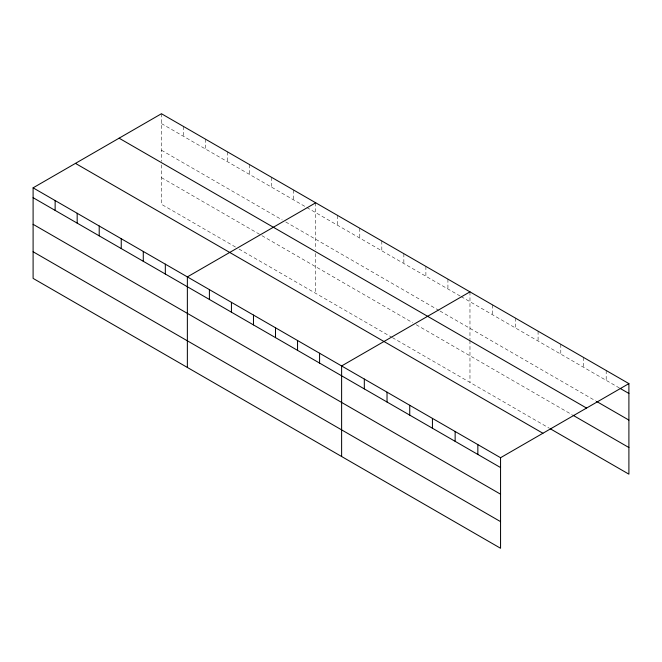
<?xml version="1.0" encoding="UTF-8"?>
<svg xmlns="http://www.w3.org/2000/svg" width="662" height="662" viewBox="0 0 662 662"><rect width="100%" height="100%" fill="white"/><g stroke="black" fill="none" stroke-linecap="round" stroke-linejoin="round"><path stroke-width="0.5" stroke-dasharray="3.31 2.48" d="M161.445 123.579L306.01 207.04M306.895 207.554L460.272 296.104M461.149 296.609L619.293 387.915M161.445 150.216L282.211 219.933M285.736 221.969L439.113 310.519M439.998 311.032L595.717 400.932M161.445 177.648L261.051 235.159M261.937 235.672L412.666 322.692M416.199 324.728L572.142 414.76M235.49 247.034L161.445 204.285L161.445 162.405M239.015 249.069L391.515 337.107M392.392 337.62L549.435 428.281M606.193 370.505L606.193 380.352M583.487 357.397L583.487 367.245M560.788 344.29L560.788 354.137M538.082 331.182L538.082 341.029M515.375 318.074L515.375 327.922M492.669 304.967L492.669 314.814M469.97 291.859L469.97 339.515M469.97 340.533L469.97 382.404M447.926 279.132L447.926 288.98M425.889 266.414L425.889 276.253M403.853 253.687L403.853 263.534M381.817 240.968L381.817 250.807M359.78 228.241L359.78 238.088M337.744 215.522L337.744 225.361M315.708 202.795L315.708 249.433M315.708 253.505L315.708 293.34M293.671 190.068L293.671 199.916M271.635 177.35L271.635 187.197M249.599 164.623L249.599 174.47M227.562 151.904L227.562 161.751M205.518 139.177L205.518 149.024M183.482 126.459L183.482 136.306M161.445 113.732L161.445 161.387"/><path stroke-width="0.99" d="M33.1 187.834L500.555 457.715L500.555 548.268L33.1 278.388L33.1 187.834L161.445 113.732L628.9 383.612L628.9 474.166L550.304 428.786M315.708 202.795L187.363 276.898L187.363 367.443M469.97 291.859L341.617 365.954L341.617 456.507M500.555 457.715L628.9 383.612M620.17 388.42L628.9 393.46M596.586 401.437L628.9 420.097M119.094 138.184L586.549 408.065M573.011 415.264L628.9 447.529M75.451 163.382L542.906 433.262M33.1 197.681L500.555 467.562M33.1 224.31L500.555 494.191M33.1 251.75L500.555 521.631M477.848 444.607L477.848 454.455M455.142 431.5L455.142 441.347M432.435 418.392L432.435 428.24M409.737 405.285L409.737 415.132M387.03 392.177L387.03 402.016M364.323 379.069L364.323 388.908M319.58 353.235L319.58 363.082M297.544 340.508L297.544 350.355M275.508 327.789L275.508 337.637M253.472 315.062L253.472 324.91M231.435 302.344L231.435 312.191M209.399 289.617L209.399 299.464M165.326 264.171L165.326 274.018M143.282 251.452L143.282 261.3M121.245 238.725L121.245 248.573M99.209 226.007L99.209 235.846M77.173 213.28L77.173 223.127M55.136 200.561L55.136 210.4"/></g></svg>
